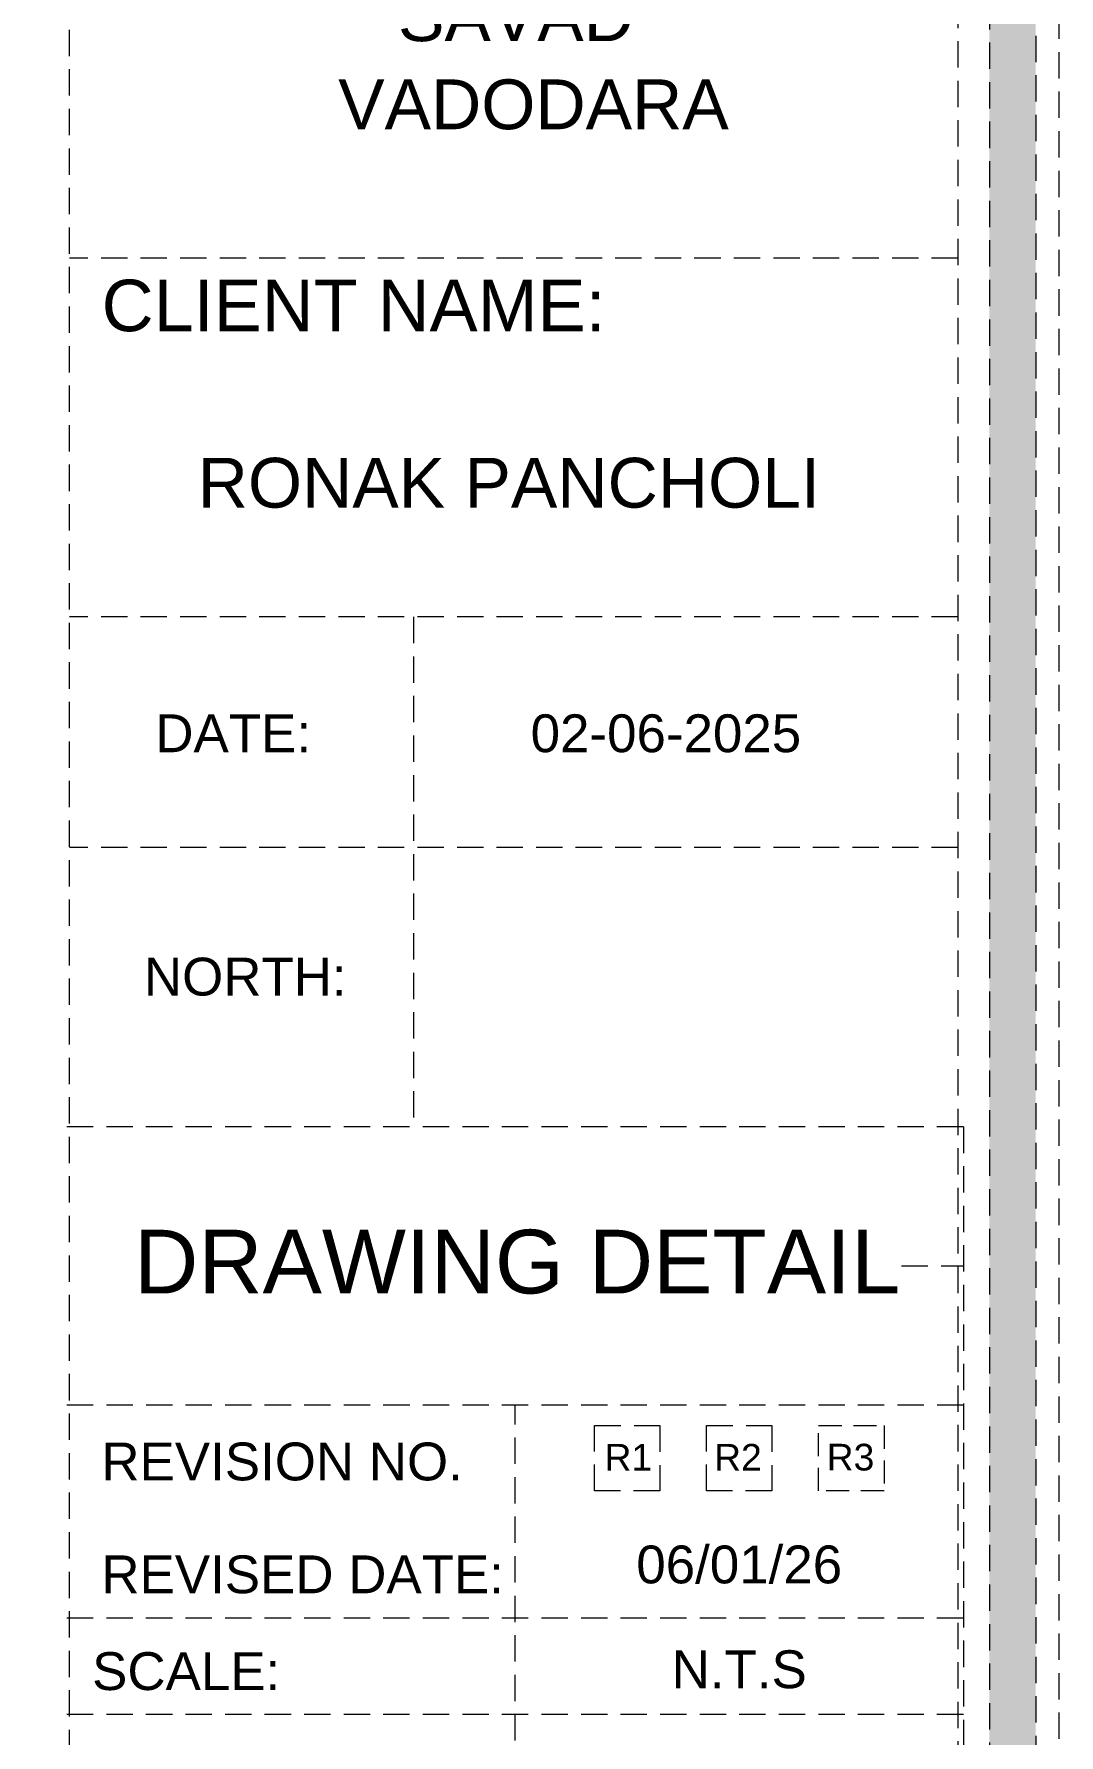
# Model space of a CAD drawing. Header units: millimetres. Extents: x 35877 to 3066687, y -650199 to -40525.
# Drawn here: x 147992.6 to 148031.5, y -180549.3 to -180484.8 of the extents above; entities that cross this region are included whole.
import ezdxf
from ezdxf.enums import TextEntityAlignment as Align

# ---------------------------------------------------------------- set-up
doc = ezdxf.new("R2010")
doc.units = ezdxf.units.MM
doc.header["$MEASUREMENT"] = 0
doc.linetypes.add('DASHEDX2', pattern=[1.5, 1, -0.5])
doc.layers.add('Dimension', color=10, linetype='DASHEDX2', lineweight=20)
doc.layers.add('NAME PLATE', color=7, linetype='Continuous', lineweight=25)
doc.styles.add('Arial', font='arial.ttf')

# ---------------------------------------------------------------- blocks, each defined once
blk = doc.blocks.new('aggerg')
at = {"layer": 'Dimension', "color": 42, "true_color": 0xd39e00}
blk.add_lwpolyline([(-1.41, 1.41), (1.41, 1.41), (1.41, -1.41), (-1.41, -1.41)], close=True, dxfattribs=at)
at = {"layer": 'NAME PLATE', "lineweight": 0, "insert": (-0.035, 0.624), "char_height": 1.1507, "width": 2.24579, "attachment_point": 2, "style": 'Arial'}
blk.add_mtext('R3', dxfattribs=at)

msp = doc.modelspace()

# ---------------------------------------------------------------- hatches: boundary and pattern name
at = {"layer": 'Dimension', "true_color": 0xd39e00, "transparency": 33554687}
h = msp.add_hatch(color=42, dxfattribs=at)
h.paths.add_polyline_path([(147779.857, -180433.877), (147779.857, -180610.358), (148030.583, -180610.358), (148030.583, -180433.877)])
h.paths.add_polyline_path([(147781.617, -180435.637), (148028.824, -180435.637), (148028.824, -180608.598), (147781.617, -180608.598)], flags=16)

# ---------------------------------------------------------------- linework, layer by layer
at = {"layer": 'Dimension', "color": 42, "true_color": 0xd39e00, "transparency": 33554687}
for p, q in [((148027.633, -180493.318, 0.119), (147993.942, -180493.318, 0.119)), ((148027.633, -180506.925, 0.119), (147993.942, -180506.925, 0.119)), ((148006.977, -180506.925, 0.119), (148006.977, -180526.267, 0.119)), ((148027.633, -180515.68, 0.119), (147993.942, -180515.68, 0.119)), ((148027.837, -180526.267, 0.119), (147993.838, -180526.267, 0.119)), ((148027.837, -180526.267, 0.119), (148027.837, -180557.061, 0.119)), ((148025.492, -180531.546, 0.119), (148027.837, -180531.546, 0.119)), ((147993.838, -180536.825, 0.119), (148027.837, -180536.825, 0.119)), ((148010.837, -180557.061, 0.119), (148010.837, -180536.825, 0.119)), ((148027.837, -180544.919, 0.119), (147993.838, -180544.919, 0.119)), ((148027.837, -180548.564, 0.119), (147993.838, -180548.564, 0.119))]:
    msp.add_line(p, q, dxfattribs=at)
at = {"layer": 'Dimension', "color": 42, "true_color": 0xd39e00, "transparency": 33554687, "elevation": 0.119}
for points in [[(147778.977, -180432.998), (148031.463, -180432.998), (148031.463, -180611.237), (147778.977, -180611.237)], [(147779.857, -180433.877), (148030.583, -180433.877), (148030.583, -180610.358), (147779.857, -180610.358)], [(147781.617, -180435.637), (148028.824, -180435.637), (148028.824, -180608.598), (147781.617, -180608.598)], [(147993.942, -180607.15), (147993.942, -180437.085), (148027.633, -180437.085), (148027.633, -180607.15)], [(148013.847, -180537.608), (148016.328, -180537.608), (148016.328, -180540.089), (148013.847, -180540.089)], [(148018.097, -180537.608), (148020.578, -180537.608), (148020.578, -180540.089), (148018.097, -180540.089)]]:
    msp.add_lwpolyline(points, close=True, dxfattribs=at)

# ---------------------------------------------------------------- block references
at = {"layer": 'NAME PLATE', "transparency": 33554687, "xscale": 0.8798237352354246, "yscale": 0.8798237352354246, "zscale": 0.8798237352354246}
msp.add_blockref('aggerg', (148023.587, -180538.848, 0.119), dxfattribs=at)

# ---------------------------------------------------------------- texts
at = {"layer": 'NAME PLATE', "transparency": 33554687, "style": 'Arial'}
for s, height, p in [(' SAVAD ', 1.8894, (148010.87, -180485.083, 0.029)), ('VADODARA', 1.8894, (148011.533, -180488.424, 0.029)), ('CLIENT NAME:', 1.95451, (148004.712, -180496.087, 0.119)), ('RONAK PANCHOLI    ', 1.8894, (148012.07, -180502.781, 0.029)), ('DATE:', 1.4361, (148000.144, -180512.06, 0.119)), ('02-06-2025', 1.4361, (148016.556, -180512.06, 0.119)), ('NORTH:', 1.4361, (148000.603, -180521.292, 0.119)), ('DRAWING DETAIL', 2.41641, (148010.917, -180532.594, 0.119)), ('REVISION NO.', 1.43609, (148001.999, -180539.687, 0.119)), ('REVISED DATE: ', 1.43609, (148003.058, -180543.969, 0.119)), ('SCALE:', 1.4361, (147998.362, -180547.641, 0.119))]:
    msp.add_text(s, height=height, dxfattribs=at).set_placement(p, align=Align.CENTER)
for s, p in [('R1', (148014.227, -180539.316, 0.119)), ('R2', (148018.384, -180539.316, 0.119))]:
    msp.add_text(s, height=1.0124, dxfattribs=at).set_placement(p)
at = {"layer": 'NAME PLATE', "lineweight": 0, "transparency": 33554687, "char_height": 1.4361, "attachment_point": 2, "style": 'Arial'}
for s, insert, width in [('06/01/26', (148019.337, -180542.158, 0.119), 12.44539), ('N.T.S', (148019.337, -180546.134, 0.119), 2.80286)]:
    msp.add_mtext(s, dxfattribs=dict(at, insert=insert, width=width))

doc.saveas('drawing.dxf')
